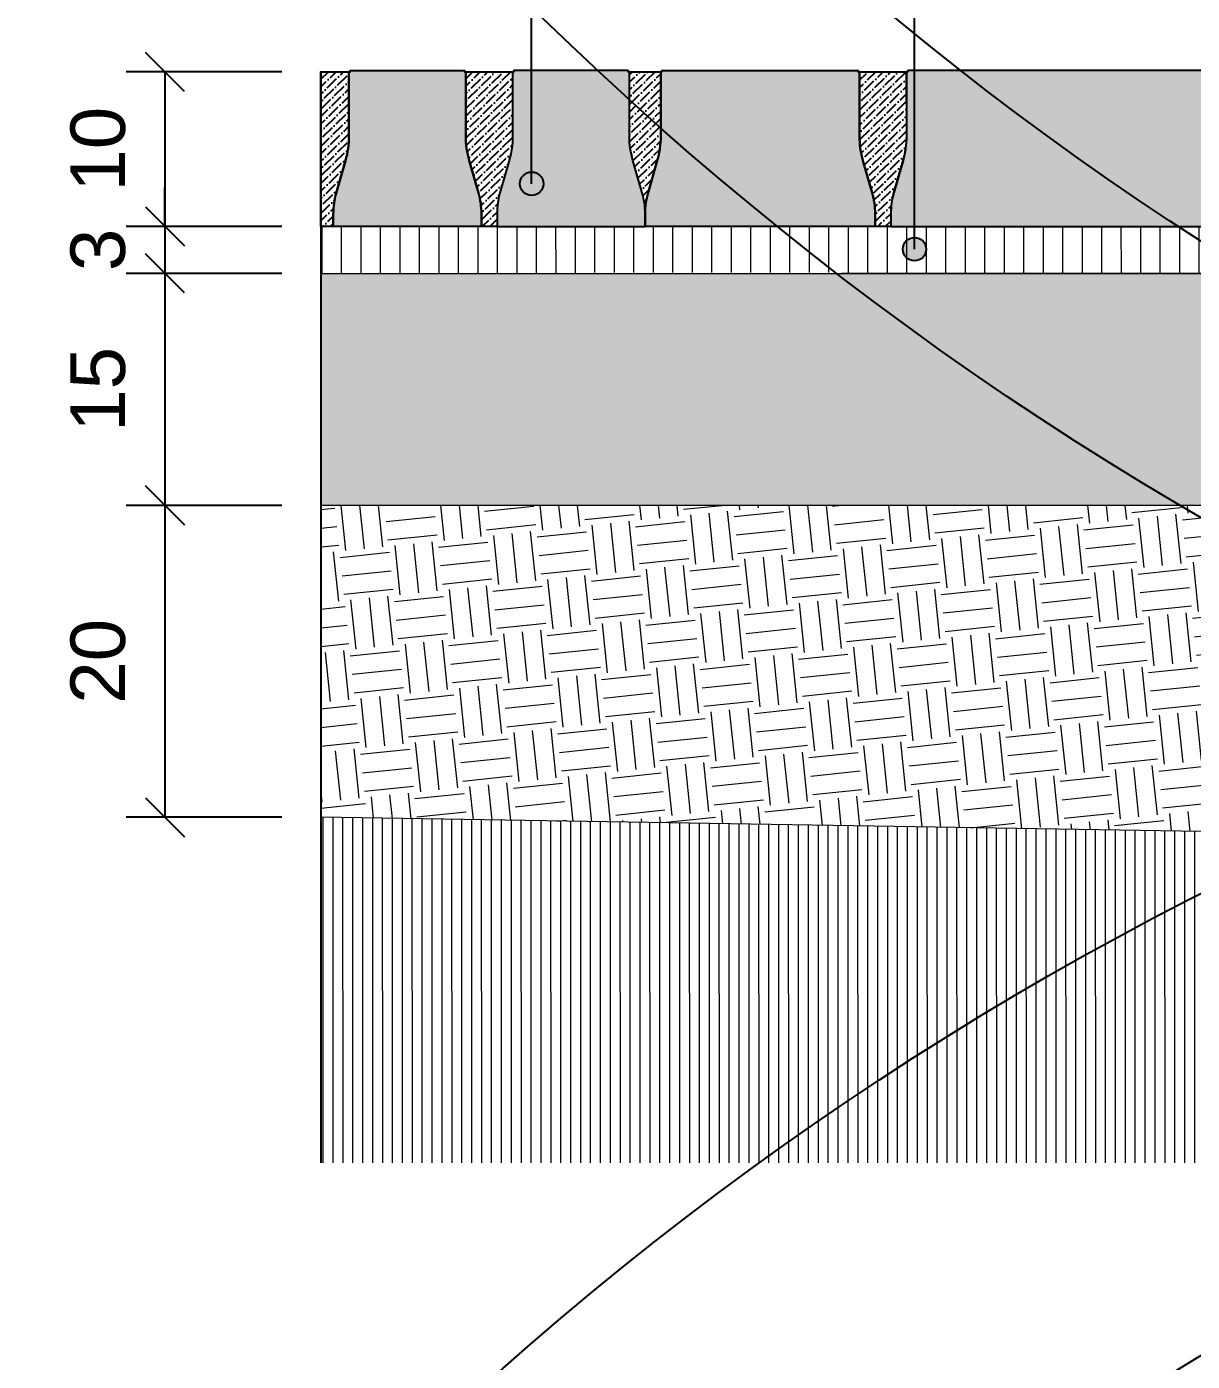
# Model space of a CAD drawing. Header units: metres. Extents: x -325 to 301, y -147 to 149.
# Drawn here: x 22.434 to 23.182, y 73.731 to 74.586 of the extents above; entities that cross this region are included whole.
import ezdxf

# ---------------------------------------------------------------- set-up
doc = ezdxf.new("R2010")
doc.units = ezdxf.units.M
doc.layers.get('Defpoints').update_dxf_attribs({"lineweight": 13})
for name, color, linetype, plot in [('-aux', 50, 'Continuous', False), ('-AUX-QAD', 5, 'Continuous', False), ('-AUX_MON', 3, 'Continuous', False)]:
    doc.layers.add(name, color=color, linetype=linetype, plot=plot)
doc.layers.add('0-TX-1_25', color=7, linetype='Continuous', true_color=0x3f4f7f)
doc.layers.add('EIT_3 TR sorra', color=7, linetype='Continuous', true_color=0xd8ceb0)
for name, color, linetype, lineweight, true_color in [('03-TR-Paviment_05_Open Joint Precast Pavements', 7, 'Continuous', 5, 0xb3b3b3), ('3-TR sorra granitica', 7, 'Continuous', 0, 0xf2dac9), ('3-TR tot_u', 7, 'Continuous', 5, 0x787878)]:
    doc.layers.add(name, color=color, linetype=linetype, lineweight=lineweight, true_color=true_color)
for name, color, linetype, lineweight in [('1-CM', 7, 'Continuous', 0), ('3-TR Seleccionat', 44, 'Continuous', 0), ('3-TR Tot-u', 37, 'Continuous', 0)]:
    doc.layers.add(name, color=color, linetype=linetype, lineweight=lineweight)
doc.layers.add('1-L- kodolé', color=7, linetype='Continuous')
doc.layers.add('1-SECCIÓ', color=1, linetype='Continuous')
doc.styles.get("Standard").update_dxf_attribs({"font": 'arial.ttf'})
doc.dimstyles.new('ISO-25', dxfattribs={"dimtxt": 0.1, "dimasz": 0.1, "dimexe": 0.1, "dimexo": 0.1, "dimgap": 0.1, "dimtad": 1, "dimdec": 0, "dimlfac": 100, "dimzin": 9, "dimtxsty": 'Standard', "dimblk": 'OBLIQUE', "dimcen": 0.1, "dimadec": 0, "dimazin": 0, "dimtfac": 1, "dimtdec": 0, "dimtmove": 0, "dimatfit": 3, "dimldrblk": 'OBLIQUE', "dimfxl": 1, "dimarcsym": 0})
pattern_1 = [(44.44704254352422, (-5.935007219321328, 4.234115083928074), (0.001874050511207277, 0.006619192748027979), [0.008532812500000068, -0.001706562500000014, 0, -0.001706562500000014])]

# ---------------------------------------------------------------- blocks, each defined once
blk = doc.blocks.new('_Oblique')
at = {"color": 0, "lineweight": -2}
blk.add_line((-0.499999999995058, -0.4999999998130015), (0.500000000028669, 0.500000000163238), dxfattribs=at)
blk = doc.blocks.new('*D1045')
at = {"layer": '0-TX-1_25', "color": 0, "lineweight": -2, "transparency": 16777216}
for p, q in [((22.59776220862793, 74.5573592074848), (22.49782049329675, 74.5573592074848)), ((22.52282049329675, 74.5573592074848), (22.52282049329675, 74.45830776484813)), ((22.59776220862793, 74.45830776484813), (22.49782049329675, 74.45830776484813))]:
    blk.add_line(p, q, dxfattribs=at)
at = {"layer": 'Defpoints', "color": 0, "transparency": 16777216}
for p in [(22.62276220862793, 74.5573592074848), (22.52282049329675, 74.45830776484813), (22.62276220862793, 74.45830776484813)]:
    blk.add_point(p, dxfattribs=at)
at = {"layer": '0-TX-1_25', "color": 0, "lineweight": -2, "transparency": 16777216, "xscale": 0.025, "yscale": 0.025, "zscale": 0.025}
for p, rotation in [((22.52282049329675, 74.5573592074848), 90), ((22.52282049329675, 74.45830776484813), 270)]:
    blk.add_blockref('_Oblique', p, dxfattribs=dict(at, rotation=rotation))
at = {"layer": '0-TX-1_25', "color": 0, "transparency": 16777216, "insert": (22.47995043872651, 74.50783348616645), "char_height": 0.035, "attachment_point": 5, "rotation": 90}
blk.add_mtext('10', dxfattribs=at)
blk = doc.blocks.new('*D1046')
at = {"layer": '0-TX-1_25', "color": 0, "lineweight": -2, "transparency": 16777216}
for p, q in [((22.52282049329639, 74.45830776484813), (22.52282049329639, 74.48330776484813)), ((22.59776220862793, 74.45830776484813), (22.49782049329639, 74.45830776484813)), ((22.52282049329639, 74.45830776484813), (22.52282049329639, 74.42823027369303)), ((22.59776220862793, 74.42823027369303), (22.49782049329639, 74.42823027369303)), ((22.52282049329639, 74.42823027369303), (22.52282049329639, 74.40323027369303))]:
    blk.add_line(p, q, dxfattribs=at)
at = {"layer": 'Defpoints', "color": 0, "transparency": 16777216}
for p in [(22.62276220862793, 74.45830776484813), (22.52282049329639, 74.42823027369303), (22.62276220862793, 74.42823027369303)]:
    blk.add_point(p, dxfattribs=at)
at = {"layer": '0-TX-1_25', "color": 0, "lineweight": -2, "transparency": 16777216, "xscale": 0.025, "yscale": 0.025, "zscale": 0.025}
for p, rotation in [((22.52282049329639, 74.45830776484813), 270), ((22.52282049329639, 74.42823027369303), 90)]:
    blk.add_blockref('_Oblique', p, dxfattribs=dict(at, rotation=rotation))
at = {"layer": '0-TX-1_25', "color": 0, "transparency": 16777216, "insert": (22.47993850148195, 74.44326901927056), "char_height": 0.035, "attachment_point": 5, "rotation": 90}
blk.add_mtext('3', dxfattribs=at)
blk = doc.blocks.new('POINT')
at = {"layer": '0-TX-1_25'}
h = blk.add_hatch(dxfattribs=at)
h.set_pattern_fill('ANGLE', color=256)
h.set_pattern_definition([(0, (-83.74681484067048, -12.72584030761209), (0, 6.985), [5.08, -1.905]), (90, (-83.74681484067048, -12.72584030761209), (-6.985, 4.277078946022131e-16), [5.08, -1.905])])
edge = h.paths.add_edge_path()
edge.add_arc((0, 0), 0.0075, 0, 360)
h = blk.add_hatch(color=256, dxfattribs=at)
h.dxf.hatch_style = 1
edge = h.paths.add_edge_path()
edge.add_arc((0, 0), 0.0075, 0, 360)
blk.add_circle((0, 0), 0.0075, dxfattribs=at)
blk = doc.blocks.new('*D1048')
at = {"layer": '0-TX-1_25', "color": 0, "lineweight": -2, "transparency": 16777216}
for p, q in [((22.59776220862793, 74.42823027369303), (22.49782049329652, 74.42823027369303)), ((22.52282049329652, 74.42823027369303), (22.52282049329652, 74.27944028396998)), ((22.59776220862793, 74.27944028396998), (22.49782049329652, 74.27944028396998))]:
    blk.add_line(p, q, dxfattribs=at)
at = {"layer": 'Defpoints', "color": 0, "transparency": 16777216}
for p in [(22.62276220862793, 74.42823027369303), (22.52282049329652, 74.27944028396998), (22.62276220862793, 74.27944028396998)]:
    blk.add_point(p, dxfattribs=at)
at = {"layer": '0-TX-1_25', "color": 0, "lineweight": -2, "transparency": 16777216, "xscale": 0.025, "yscale": 0.025, "zscale": 0.025}
for p, rotation in [((22.52282049329652, 74.42823027369303), 90), ((22.52282049329652, 74.27944028396998), 270)]:
    blk.add_blockref('_Oblique', p, dxfattribs=dict(at, rotation=rotation))
at = {"layer": '0-TX-1_25', "color": 0, "transparency": 16777216, "insert": (22.47995043872628, 74.3538352788315), "char_height": 0.035, "attachment_point": 5, "rotation": 90}
blk.add_mtext('15', dxfattribs=at)
blk = doc.blocks.new('*D1049')
at = {"layer": '0-TX-1_25', "color": 0, "lineweight": -2, "transparency": 16777216}
for p, q in [((22.59776220862793, 74.27944028396998), (22.49782049329653, 74.27944028396998)), ((22.52282049329653, 74.27944028396998), (22.52282049329653, 74.07944028396997)), ((22.59776220862793, 74.07944028396997), (22.49782049329653, 74.07944028396997))]:
    blk.add_line(p, q, dxfattribs=at)
at = {"layer": 'Defpoints', "color": 0, "transparency": 16777216}
for p in [(22.62276220862793, 74.27944028396998), (22.52282049329653, 74.07944028396997), (22.62276220862793, 74.07944028396997)]:
    blk.add_point(p, dxfattribs=at)
at = {"layer": '0-TX-1_25', "color": 0, "lineweight": -2, "transparency": 16777216, "xscale": 0.025, "yscale": 0.025, "zscale": 0.025}
for p, rotation in [((22.52282049329653, 74.27944028396998), 90), ((22.52282049329653, 74.07944028396997), 270)]:
    blk.add_blockref('_Oblique', p, dxfattribs=dict(at, rotation=rotation))
at = {"layer": '0-TX-1_25', "color": 0, "transparency": 16777216, "insert": (22.47995043872629, 74.17944028396997), "char_height": 0.035, "attachment_point": 5, "rotation": 90}
blk.add_mtext('20', dxfattribs=at)

msp = doc.modelspace()

# ---------------------------------------------------------------- hatches: boundary and pattern name
at = {"layer": '03-TR-Paviment_05_Open Joint Precast Pavements'}
h = msp.add_hatch(color=256, dxfattribs=at)
h.dxf.hatch_style = 1
edge = h.paths.add_edge_path()
edge.add_line((22.63075159617563, 74.45820530148093), (22.63074952203579, 74.46640108283312))
edge.add_arc((22.67916707666782, 74.46641333466235), 0.04841755618217186, 164.0154792946218, 180.014498421011, ccw=False)
edge.add_line((22.63262153066454, 74.47974644734879), (22.63856292381995, 74.50048768592619))
edge.add_arc((22.58362776542117, 74.51622403149831), 0.05714459029745506, 344.0154764084515, 360.0144955347339)
edge.add_line((22.64077235388982, 74.5162384887828), (22.64076194848568, 74.55736376172975))
edge.add_line((22.64076194848568, 74.55736376172975), (22.6415591545302, 74.55736396436797))
edge.add_line((22.6415591545302, 74.55736396436797), (22.64155894003291, 74.55820804108221))
edge.add_line((22.64155894003291, 74.55820804108221), (22.7148567330609, 74.55822658575813))
edge.add_line((22.7148567330609, 74.55822658575813), (22.71485694476459, 74.55738250764621))
edge.add_line((22.71485694476459, 74.55738250764621), (22.71565415034276, 74.55738271307827))
edge.add_line((22.71565415034276, 74.55738271307827), (22.71566455528195, 74.51625743733725))
edge.add_arc((22.77280914209317, 74.51627189742022), 0.05714458864074345, 180.0144983410451, 196.013517467327)
edge.add_line((22.71788195551845, 74.50050775501077), (22.72383384323065, 74.47976952237916))
edge.add_arc((22.6772950497354, 74.46641286106109), 0.04841755571648563, 0.014491300316819888, 16.01351042670592, ccw=False)
edge.add_line((22.72571260390328, 74.46642510687289), (22.72571467757665, 74.45822932878022))
edge.add_line((22.72571467757665, 74.45822932878022), (22.63075159617563, 74.45820530148093))
h = msp.add_hatch(color=256, dxfattribs=at)
h.dxf.hatch_style = 1
edge = h.paths.add_edge_path()
edge.add_line((22.83067775983105, 74.45825588625239), (22.83067568615721, 74.46645166620769))
edge.add_arc((22.78225812797832, 74.46643941589014), 0.04841755972864095, 0.01449663107597601, 16.01351575746422)
edge.add_line((22.82879692408734, 74.47979608264495), (22.82284503730745, 74.50053431155149))
edge.add_arc((22.87777222742887, 74.5162984527709), 0.05714459172152886, 180.0144962131547, 196.0135153394374, ccw=False)
edge.add_line((22.82062763753632, 74.51628399480941), (22.82061723120074, 74.55740926822176))
edge.add_line((22.82061723120074, 74.55740926822176), (22.81982002655297, 74.55740906651522))
edge.add_line((22.81982002655297, 74.55740906651522), (22.81981981252157, 74.55825314229826))
edge.add_line((22.81981981252157, 74.55825314229826), (22.74652202089055, 74.55823459762269))
edge.add_line((22.74652202089055, 74.55823459762269), (22.74652223445665, 74.55739052044257))
edge.add_line((22.74652223445665, 74.55739052044257), (22.74572502934251, 74.55739032152987))
edge.add_line((22.74572502934251, 74.55739032152987), (22.74573543428168, 74.51626504578884))
edge.add_arc((22.68859085101644, 74.51625058754733), 0.05714458509429633, -15.984522630680374, 0.01449649560169064, ccw=False)
edge.add_line((22.74352600467714, 74.50051424432932), (22.73758461245423, 74.47977300109555))
edge.add_arc((22.78413015656829, 74.46643988698457), 0.04841755475827245, 164.0154770583981, 180.0144961847867)
edge.add_line((22.73571260335967, 74.46642763704541), (22.73571467796437, 74.458231858953))
edge.add_line((22.73571467796437, 74.458231858953), (22.83067775983105, 74.45825588625239))
h = msp.add_hatch(color=256, dxfattribs=at)
h.dxf.hatch_style = 1
edge = h.paths.add_edge_path()
edge.add_line((22.83067775983071, 74.45825588764937), (22.83067568615721, 74.46645166620769))
edge.add_arc((22.87909323794233, 74.46646391425695), 0.04841755333429823, 164.0154748223752, 180.014493948764, ccw=False)
edge.add_line((22.83254769571752, 74.47979702979228), (22.83848908747561, 74.50053826976631))
edge.add_arc((22.78355392506587, 74.51627461083272), 0.0571445929125616, 344.0154818588612, 360.0145009851438)
edge.add_line((22.84069851614825, 74.5162890735539), (22.8406881098129, 74.55741434603496))
edge.add_line((22.8406881098129, 74.55741434603496), (22.84148531725452, 74.55741454820786))
edge.add_line((22.84148531725452, 74.55741454820786), (22.84148510322275, 74.55825862538786))
edge.add_line((22.84148510322275, 74.55825862538786), (22.9673109709082, 74.55829046336763))
edge.add_line((22.9673109709082, 74.55829046336763), (22.96731118307778, 74.55744638432449))
edge.add_line((22.96731118307778, 74.55744638432449), (22.96810838912137, 74.557446590688))
edge.add_line((22.96810838912137, 74.557446590688), (22.96811879452612, 74.51632131541274))
edge.add_arc((23.02526338156963, 74.51633577715262), 0.05714458887344271, 180.0145000022703, 196.0135191285529)
edge.add_line((22.9703361952283, 74.50057163308642), (22.9762880815436, 74.47983339998878))
edge.add_arc((22.92974928921459, 74.46647673038701), 0.04841755688067414, 0.014501103312795749, 16.013520229701783, ccw=False)
edge.add_line((22.97816684454456, 74.46648898448309), (22.97816891775238, 74.45829320592465))
edge.add_line((22.97816891775238, 74.45829320592465), (22.83067775983071, 74.45825588764937))
h = msp.add_hatch(color=256, dxfattribs=at)
h.dxf.hatch_style = 1
edge = h.paths.add_edge_path()
edge.add_line((23.20947652866789, 74.45835173307242), (23.20947445592572, 74.46654751163096))
edge.add_arc((23.16105689940373, 74.46653526108109), 0.04841755807179939, 0.01449690649094548, 16.01351603287971)
edge.add_line((23.20759569385599, 74.47989192760255), (23.2016438061445, 74.5006301574402))
edge.add_arc((23.25657099768928, 74.51639430054945), 0.05714459361099046, 180.0144976407836, 196.0135167670652, ccw=False)
edge.add_line((23.19942640590763, 74.51637984116363), (23.19941600050349, 74.55750511411058))
edge.add_line((23.19941600050349, 74.55750511411058), (23.19861879539006, 74.55750491240393))
edge.add_line((23.19861879539006, 74.55750491240393), (23.19861858182432, 74.55834898818708))
edge.add_line((23.19861858182432, 74.55834898818708), (22.99904713890253, 74.55829849409743))
edge.add_line((22.99904713890253, 74.55829849409743), (22.99904735246864, 74.5574544169173))
edge.add_line((22.99904735246864, 74.5574544169173), (22.99825014688861, 74.55745421893582))
edge.add_line((22.99825014688861, 74.55745421893582), (22.99826055275901, 74.51632894366067))
edge.add_arc((22.9411159633334, 74.51631448117271), 0.05714459125573003, -15.984518374564516, 0.014500751718571792, ccw=False)
edge.add_line((22.99605112408625, 74.50057814033875), (22.99010973186331, 74.47983689710496))
edge.add_arc((23.03665527432049, 74.46650378322641), 0.04841755310144113, 164.0154767828823, 180.0144959092707)
edge.add_line((22.98823772276864, 74.4664915335205), (22.98823979644203, 74.45829575542784))
edge.add_line((22.98823979644203, 74.45829575542784), (23.20947652866789, 74.45835173307242))
at = {"layer": '3-TR Seleccionat'}
h = msp.add_hatch(dxfattribs=at)
h.set_pattern_fill('ANSI31', color=256, scale=0.002, angle=225, style=0)
h.set_pattern_definition([(270, (441100.6537543015, -650762.509322807), (-0.00635, -1.734723475976807e-18), [])])
h.paths.add_polyline_path([(22.62276220862792, 74.07944028396994), (22.62276220872653, 73.85789416376647), (25.61278950748455, 73.85789416330081), (25.6108099875272, 74.05711054919178), (24.5526771225687, 74.05711054919186), (23.99621601908467, 74.05711054919186)])
at = {"layer": '3-TR sorra granitica'}
h = msp.add_hatch(dxfattribs=at)
h.set_pattern_fill('LINE', color=256, scale=0.09999999999999998, angle=54.36802460532453, style=0)
h.set_pattern_definition([(90.01449684407234, (47.98336205711806, 282.620275183946), (-0.0124999995998879, -3.162720719002675e-06), [])])
h.paths.add_polyline_path([(23.91425858632407, 74.45826894062628), (23.9136811135776, 74.42903849676753), (23.91616556630822, 74.429039330459), (23.91614540492532, 74.458268846135)])
h.paths.add_polyline_path([(23.89254632929807, 74.4290314047068), (23.9138368723962, 74.45826896174556), (22.62080587424492, 74.45833371632396), (22.62021854698709, 74.42860445803143)])
at = {"layer": '3-TR Tot-u'}
h = msp.add_hatch(dxfattribs=at)
h.set_pattern_fill('EARTH', color=256, scale=0.005, angle=-84.07414778341365)
h.set_pattern_definition([(275.9258522165863, (-39.90348742299227, -5.3074278482663), (0.03485825126725671, -0.02830242601949161), [0.03175, -0.03175]), (275.9258522165863, (-39.891644796001, -5.306198631032345), (0.03485825126725671, -0.02830242601949161), [0.03175, -0.03175]), (275.9258522165863, (-39.87980216900974, -5.304969413798389), (0.03485825126725671, -0.02830242601949161), [0.03175, -0.03175]), (5.925852216586344, (-39.87544488760133, -5.308507217050831), (0.02830242601949161, 0.03485825126725671), [0.03174999999999996, -0.03174999999999996]), (5.925852216586344, (-39.87421567036738, -5.320349844042084), (0.02830242601949161, 0.03485825126725671), [0.03174999999999996, -0.03174999999999996]), (5.925852216586344, (-39.87298645313342, -5.332192471033352), (0.02830242601949161, 0.03485825126725671), [0.03174999999999996, -0.03174999999999996])])
h.paths.add_polyline_path([(23.92292571589975, 74.27944028396995), (22.62276220862792, 74.27944028396995), (22.62276220862792, 74.07944028396994), (23.97872691845787, 74.05711054919186)])
at = {"layer": '3-TR tot_u'}
h = msp.add_hatch(dxfattribs=at)
h.set_pattern_fill('AR-CONC', color=256, scale=0.0002499999999999997, angle=92.9928143935928)
h.set_pattern_definition([(142.9928143935928, (-39.90348742299227, -5.3074278482663), (0.00160133854976033, 0.04569209416202706), [0.004762499999999995, -0.05238749999999995]), (87.99281439359284, (-39.90348742299227, -5.3074278482663), (-0.04723904418761809, -0.01129264178091974), [0.003809999999999996, -0.04191014604249996]), (193.4442590935928, (-39.90335397838263, -5.303620185970956), (-0.04563770368725484, 0.03439945236275431), [0.004047502199999991, -0.04452256114999991]), (139.1770143935928, (-39.91617010134141, -5.308090924349528), (0.00695793884922797, 0.0682260934048176), [0.007143749999999992, -0.07858124999999991]), (189.6283720035927, (-39.91559027966457, -5.302405421934239), (-0.06487092434638955, 0.05604051034146583), [0.006071255784999993, -0.06678390203999993]), (84.17696556359282, (-39.91617010134141, -5.308090924349528), (-0.06487092434352237, 0.05604051034498883), [0.005714991767499994, -0.06286493297999993]), (113.9928143935928, (-39.91333096979574, -5.30158381615415), (0.02355245547627941, 0.03918673552424966), [0.004762499999999994, -0.05238749999999994]), (58.99281439359278, (-39.91333096979574, -5.30158381615415), (-0.04679086962607495, 0.01302528763197387), [0.003809999999999996, -0.04190999999999995]), (164.4442593935928, (-39.91136826515989, -5.298318254861229), (-0.02323841438272714, 0.05221202305941412), [0.004047502199999996, -0.04452248439999995]), (130.4928143935928, (-39.90348742299227, -5.3074278482663), (-0.02115024290892982, -0.0003325720948346777), [0, -0.04140199999999996, 0, -0.04254499999999996, 0, -0.04206874999999995]), (100.4928143935928, (-39.90348742299227, -5.3074278482663), (-0.02588315998721204, 0.01537450676871891), [0, -0.02425699999999997, 0, -0.04044949999999996, 0, -0.01603374999999999]), (60.4928143935928, (-39.90274809315947, -5.321569034625597), (-0.0003395878614522781, 0.03392619092123889), [0, -0.01587499999999998, 0, -0.04952999999999995, 0, -0.06572249999999992]), (50.49281439359279, (-39.90241655511786, -5.327910373800165), (-0.008281435526141462, 0.03664990282591291), [0, -0.02063749999999996, 0, -0.03289299999999992, 0, -0.04667249999999991])])
h.paths.add_polyline_path([(23.9161682007313, 74.35477605320347), (23.91319002858355, 74.3547751466785), (23.91555746559088, 74.42798298471348), (23.91366026761322, 74.42798331832803)], flags=16)
h.paths.add_polyline_path([(23.85813318270796, 74.27944028396995), (23.92292571589975, 74.27944028396995), (23.91329126624596, 74.42903745888042), (22.63865145818968, 74.42820752343896), (22.62276220862792, 74.42820291546236), (22.62276220862792, 74.27944028396995), (23.8468044372938, 74.27944028396995)])
at = {"layer": 'EIT_3 TR sorra'}
h = msp.add_hatch(dxfattribs=at)
h.set_pattern_fill('ANSI36', color=256, scale=0.00107500000000001, angle=-0.5529574564757708, style=0, double=1)
h.set_pattern_definition(pattern_1)
edge = h.paths.add_edge_path()
edge.add_line((22.63075159706118, 74.45820180157081), (22.62276220862792, 74.4583077648481))
edge.add_line((22.62276220862792, 74.4583077648481), (22.62276220862792, 74.47138342017864))
edge.add_line((22.62276220862792, 74.47138342017864), (22.62276220862792, 74.55735920748477))
edge.add_line((22.62276220862792, 74.55735920748477), (22.64076194755432, 74.55736376172952))
edge.add_line((22.64076194755432, 74.55736376172952), (22.6407723538443, 74.51623498794112))
edge.add_arc((22.58362777034596, 74.51622053135642), 0.05714458532697426, -15.98452429196692, 0.01449483434390686, ccw=False)
edge.add_line((22.63856292377406, 74.5004841864815), (22.63262153155102, 74.47974294371338))
edge.add_arc((22.67916706903826, 74.46640983053199), 0.04841754813168304, 164.0154759564091, 180.0144950826216)
edge.add_line((22.630749522456, 74.46639758152588), (22.63075159706118, 74.45820180157081))
edge.add_line((22.63075159706118, 74.45820180157081), (22.62276220862792, 74.4583077648481))
h = msp.add_hatch(dxfattribs=at)
h.set_pattern_fill('ANSI36', color=256, scale=0.00107500000000001, angle=-0.5529574564757708, style=0, double=1)
h.set_pattern_definition(pattern_1)
edge = h.paths.add_edge_path()
edge.add_line((22.73571467978111, 74.45822835950875), (22.72571468218759, 74.45822582840539))
edge.add_line((22.72571468218759, 74.45822582840539), (22.725712607117, 74.46642160742903))
edge.add_arc((22.67729505271592, 74.46640935996027), 0.04841755595011386, 0.0144932610368807, 16.01351238714829)
edge.add_line((22.72383384597872, 74.47976602293517), (22.71788195966364, 74.50050425510149))
edge.add_arc((22.77280914812837, 74.51626839608761), 0.05714459006476816, 180.0144964466227, 196.0135155728417, ccw=False)
edge.add_line((22.71566455989264, 74.5162539378937), (22.7156541531366, 74.55738271354463))
edge.add_line((22.7156541531366, 74.55738271354463), (22.74572503073961, 74.55739032106455))
edge.add_line((22.74572503073961, 74.55739032106455), (22.74573543656436, 74.5162615454134))
edge.add_arc((22.68859084501561, 74.51624708600569), 0.05714459337809836, -15.984521463526278, 0.014497662785174725, ccw=False)
edge.add_line((22.74352600696038, 74.50051074162558), (22.73758461473686, 74.47976950072012))
edge.add_arc((22.78413015388099, 74.46643638730635), 0.04841754978850944, 164.0154762319758, 180.0144953581881)
edge.add_line((22.73571260564196, 74.46642413806696), (22.73571467978111, 74.45822835950875))
edge.add_line((22.73571467978111, 74.45822835950875), (22.72571468218759, 74.45822582840539))
h = msp.add_hatch(dxfattribs=at)
h.set_pattern_fill('ANSI36', color=256, scale=0.00107500000000001, angle=-0.5529574564757708, style=0, double=1)
h.set_pattern_definition(pattern_1)
edge = h.paths.add_edge_path()
edge.add_line((22.83067776211239, 74.45825239099922), (22.83067568750769, 74.46644816909168))
edge.add_arc((22.78225813665266, 74.46643592281491), 0.04841755240376368, 0.01449185153293792, 16.01351097764491)
edge.add_line((22.8287969268353, 74.47979258366662), (22.82284504005432, 74.50053081676413))
edge.add_arc((22.87777222851911, 74.5162949577502), 0.05714459006481445, 180.0144964465657, 196.0135155727839, ccw=False)
edge.add_line((22.82062764028333, 74.51628049955634), (22.82061723446014, 74.55740926915391))
edge.add_line((22.82061723446014, 74.55740926915391), (22.84068811353832, 74.55741434557024))
edge.add_line((22.84068811353832, 74.55741434557024), (22.84069851749851, 74.51628557736919))
edge.add_arc((22.783553926183, 74.51627111630471), 0.0571445931452784, -15.984519802310615, 0.014499324000212255, ccw=False)
edge.add_line((22.83848908836021, 74.50053477358148), (22.83254769567151, 74.47979353081325))
edge.add_arc((22.87909323007745, 74.46646041975356), 0.04841754458525353, 164.0154773659679, 180.0144964921807)
edge.add_line((22.83067568704192, 74.46644816955721), (22.83067776164683, 74.45825239053345))
h = msp.add_hatch(dxfattribs=at)
h.set_pattern_fill('ANSI36', color=256, scale=0.00107500000000001, angle=-0.5529574564757708, style=0, double=1)
h.set_pattern_definition(pattern_1)
edge = h.paths.add_edge_path()
edge.add_line((22.98816891855726, 74.45829224689739), (22.97816892003206, 74.45828971719075))
edge.add_line((22.97816892003206, 74.45828971719075), (22.97816684589317, 74.46648549481763))
edge.add_arc((22.9297492943408, 74.46647324357032), 0.04841755310235842, 0.01449773330740928, 16.01351685941928)
edge.add_line((22.97628808382377, 74.47982990939225), (22.97033619657678, 74.50056814388661))
edge.add_arc((23.02526338219471, 74.51633228109273), 0.05714458628565978, 180.014493591094, 196.013512717313, ccw=False)
edge.add_line((22.96811879773736, 74.51631782574776), (22.9681083909839, 74.55744659115413))
edge.add_line((22.9681083909839, 74.55744659115413), (22.99817926812123, 74.55745419867394))
edge.add_line((22.99817926812123, 74.55745419867394), (22.99818967440893, 74.51632543373313))
edge.add_arc((22.94104508594029, 74.51631097644861), 0.05714459029745443, -15.984523591548509, 0.014495534762374973, ccw=False)
edge.add_line((22.99598024433907, 74.50057463087649), (22.99003885304737, 74.47983338810863))
edge.add_arc((23.03658439195901, 74.46650027303792), 0.04841755002128667, 164.0154742712665, 180.0144933974795)
edge.add_line((22.98816684348678, 74.46648802545536), (22.98816891855726, 74.45829224689739))
edge.add_line((22.98816891855726, 74.45829224689739), (22.97816892003206, 74.45828971719075))

# ---------------------------------------------------------------- linework, layer by layer
at = {"layer": '-aux'}
for points in [[(22.63075159706118, 74.45820180157081), (22.62276220862792, 74.4583077648481), (22.62276220862792, 74.47138342017864), (22.62276220862792, 74.55735920748477), (22.64076194755432, 74.55736376172952), (22.6407723538443, 74.51623498794112, -0.0699225111484148), (22.63856292377406, 74.5004841864815), (22.63262153155102, 74.47974294371338, 0.06992251114798485), (22.630749522456, 74.46639758152588), (22.63075159706118, 74.45820180157081), (22.62276220862792, 74.4583077648481)], [(22.73571467978111, 74.45822835950875), (22.72571468218759, 74.45822582840539), (22.725712607117, 74.46642160742903, 0.06992251114754273), (22.72383384597872, 74.47976602293517), (22.71788195966364, 74.50050425510149, -0.06992251114800961), (22.71566455989264, 74.5162539378937), (22.7156541531366, 74.55738271354463), (22.74572503073961, 74.55739032106455), (22.74573543656436, 74.5162615454134, -0.0699225111484148), (22.74352600696038, 74.50051074162558), (22.73758461473686, 74.47976950072012, 0.06992251114798485), (22.73571260564196, 74.46642413806696), (22.73571467978111, 74.45822835950875), (22.72571468218759, 74.45822582840539)], [(22.83067776164683, 74.45825239053345), (22.83067776211239, 74.45825239099922), (22.83067568750769, 74.46644816909168, 0.06992251114754273), (22.8287969268353, 74.47979258366662), (22.82284504005432, 74.50053081676413, -0.06992251114800961), (22.82062764028333, 74.51628049955634), (22.82061723446014, 74.55740926915391), (22.84068811353832, 74.55741434557024), (22.84069851749851, 74.51628557736919, -0.0699225111484148), (22.83848908836021, 74.50053477358148), (22.83254769567151, 74.47979353081325, 0.06992251114798485), (22.83067568704192, 74.46644816955721), (22.83067776164683, 74.45825239053345), (22.83067776211239, 74.45825239099922)], [(22.98816891855726, 74.45829224689739), (22.97816892003206, 74.45828971719075), (22.97816684589317, 74.46648549481763, 0.06992251114754273), (22.97628808382377, 74.47982990939225), (22.97033619657678, 74.50056814388661, -0.06992251114800961), (22.96811879773736, 74.51631782574776), (22.9681083909839, 74.55744659115413), (22.99817926812123, 74.55745419867394), (22.99818967440893, 74.51632543373313, -0.0699225111484148), (22.99598024433907, 74.50057463087649), (22.99003885304737, 74.47983338810863, 0.06992251114798485), (22.98816684348678, 74.46648802545536), (22.98816891855726, 74.45829224689739), (22.97816892003206, 74.45828971719075)]]:
    msp.add_lwpolyline(points, format="xyb", dxfattribs=at)
at = {"layer": '-AUX-QAD'}
for radius in [2.109403121419127, 1.850016624575991]:
    msp.add_circle((24.13918609980244, 72.14775202628806), radius, dxfattribs=at)
at = {"layer": '-AUX_MON'}
for centre, radius in [((19.91883515369868, 76.45016396264691), 2.605396921805838), ((24.25637928558862, 76.12038588246159), 2.135556700202495), ((24.25637928558862, 76.12038588246159), 1.984048339776649)]:
    msp.add_circle(centre, radius, dxfattribs=at)
at = {"layer": '0-TX-1_25'}
for points in [[(22.75792771600482, 74.48567467723312), (22.75792771600482, 74.91062239953945)], [(23.00341939060951, 74.44375248769032), (23.00341939060951, 74.91062239953945)]]:
    msp.add_lwpolyline(points, dxfattribs=at)
at = {"layer": '1-CM'}
for p, q in [((22.62276220862792, 74.428230273693), (23.84207328713597, 74.428230273693)), ((23.92292571589975, 74.27944028396995), (22.62276220862792, 74.27944028396995)), ((23.99621601908467, 74.05711054919186), (22.62276220862792, 74.07944028396994))]:
    msp.add_line(p, q, dxfattribs=at)
for points in [[(23.9104169661837, 74.42903558730184), (23.91616556630822, 74.429039330459), (23.91614540492532, 74.458268846135), (22.62276220862792, 74.4583077648481), (22.62276220862792, 74.47138342017864), (22.62276220862792, 74.47138342017864)], [(22.63865147174934, 74.42820748689051), (23.9104169661837, 74.42903558730184)]]:
    msp.add_lwpolyline(points, dxfattribs=at)
at = {"layer": '1-L- kodolé'}
for points in [[(22.63075159617563, 74.45820530148093), (22.63074952203579, 74.46640108283312, -0.06992251114875708), (22.63262153066454, 74.47974644734879), (22.63856292381995, 74.50048768592619, 0.0699225111482901), (22.64077235388982, 74.5162384887828), (22.64076194848568, 74.55736376172975), (22.6415591545302, 74.55736396436797), (22.64155894003291, 74.55820804108221), (22.7148567330609, 74.55822658575813), (22.71485694476459, 74.55738250764621), (22.71565415034276, 74.55738271307827), (22.71566455528195, 74.51625743733725, 0.0699225111482901), (22.71788195551845, 74.50050775501077), (22.72383384323065, 74.47976952237916, -0.06992251114875708), (22.72571260390328, 74.46642510687289), (22.72571467757665, 74.45822932878022)], [(22.83067775983105, 74.45825588625239), (22.83067568615721, 74.46645166620769, 0.06992251114875708), (22.82879692408734, 74.47979608264495), (22.82284503730745, 74.50053431155149, -0.0699225111482901), (22.82062763753632, 74.51628399480941), (22.82061723120074, 74.55740926822176), (22.81982002655297, 74.55740906651522), (22.81981981252157, 74.55825314229826), (22.74652202089055, 74.55823459762269), (22.74652223445665, 74.55739052044257), (22.74572502934251, 74.55739032152987), (22.74573543428168, 74.51626504578884, -0.0699225111482901), (22.74352600467714, 74.50051424432932), (22.73758461245423, 74.47977300109555, 0.06992251114875708), (22.73571260335967, 74.46642763704541), (22.73571467796437, 74.458231858953)], [(22.83067775983071, 74.45825588764937), (22.83067568615721, 74.46645166620769, -0.06992251114875708), (22.83254769571752, 74.47979702979228), (22.83848908747561, 74.50053826976631, 0.0699225111482901), (22.84069851614825, 74.5162890735539), (22.8406881098129, 74.55741434603496), (22.84148531725452, 74.55741454820786), (22.84148510322275, 74.55825862538786), (22.9673109709082, 74.55829046336763), (22.96731118307778, 74.55744638432449), (22.96810838912137, 74.557446590688), (22.96811879452612, 74.51632131541274, 0.0699225111482901), (22.9703361952283, 74.50057163308642), (22.9762880815436, 74.47983339998878, -0.06992251114875708), (22.97816684454456, 74.46648898448309), (22.97816891775238, 74.45829320592465)], [(23.20947652866789, 74.45835173307242), (23.20947445592572, 74.46654751163096, 0.06992251114875708), (23.20759569385599, 74.47989192760255), (23.2016438061445, 74.5006301574402, -0.0699225111482901), (23.19942640590763, 74.51637984116363), (23.19941600050349, 74.55750511411058), (23.19861879539006, 74.55750491240393), (23.19861858182432, 74.55834898818708), (22.99904713890253, 74.55829849409743), (22.99904735246864, 74.5574544169173), (22.99825014688861, 74.55745421893582), (22.99826055275901, 74.51632894366067, -0.0699225111482901), (22.99605112408625, 74.50057814033875), (22.99010973186331, 74.47983689710496, 0.06992251114875708), (22.98823772276864, 74.4664915335205), (22.98823979644203, 74.45829575542784)]]:
    msp.add_lwpolyline(points, format="xyb", close=True, dxfattribs=at)
at = {"layer": '1-SECCIÓ'}
for points in [[(22.62276220862792, 74.55789416353365), (22.62276220862792, 73.85789416353364)], [(22.62276220862792, 74.55735920748477), (22.62276220862792, 73.95463363909175)]]:
    msp.add_lwpolyline(points, dxfattribs=at)

# ---------------------------------------------------------------- block references
at = {"layer": '0-TX-1_25', "rotation": 358.8682194563586}
for p in [(22.75792771600482, 74.48567467723312), (23.00341939060951, 74.44375248769032)]:
    msp.add_blockref('POINT', p, dxfattribs=at)

# ---------------------------------------------------------------- dimensions: what is measured, and where the dimension line sits
at = {"layer": '0-TX-1_25'}
dim = msp.add_linear_dim(base=(22.52282049329675, 74.45830776484813), p1=(22.62276220862792, 74.55735920748477), p2=(22.62276220862792, 74.4583077648481), angle=90, dimstyle='ISO-25', override={"dimtxt": 0.035, "dimasz": 0.025, "dimexe": 0.025, "dimexo": 0.025, "dimgap": 0.025, "dimblk1": 'Oblique', "dimblk2": 'Oblique', "dimsah": 1, "dimfxl": 0.1, "dimfxlon": 1, "dimarcsym": 1}, dxfattribs=at)
dim.commit()
dim.dimension.update_dxf_attribs({"geometry": '*D1045', "text_midpoint": (22.47995043872651, 74.50783348616645)})
dim = msp.add_linear_dim(base=(22.52282049329639, 74.42823027369303), p1=(22.62276220862792, 74.4583077648481), p2=(22.62276220862792, 74.428230273693), angle=90, dimstyle='ISO-25', override={"dimtxt": 0.035, "dimasz": 0.025, "dimexe": 0.025, "dimexo": 0.025, "dimgap": 0.025, "dimblk1": 'Oblique', "dimblk2": 'Oblique', "dimsah": 1, "dimfxl": 0.1, "dimfxlon": 1, "dimarcsym": 1}, dxfattribs=at)
dim.commit()
dim.dimension.update_dxf_attribs({"geometry": '*D1046', "text_midpoint": (22.52282049329641, 74.44326901927056), "dimtype": 160})
for p1, p2, distance, picture, middle in [((22.62276220862792, 74.428230273693), (22.62276220862792, 74.27944028396995), -0.09994171533139706, '*D1048', (22.47995043872628, 74.3538352788315)), ((22.62276220862792, 74.27944028396995), (22.62276220862792, 74.07944028396994), -0.09994171533138996, '*D1049', (22.47995043872629, 74.17944028396997))]:
    dim = msp.add_aligned_dim(p1=p1, p2=p2, distance=distance, dimstyle='ISO-25', override={"dimtxt": 0.035, "dimasz": 0.025, "dimexe": 0.025, "dimexo": 0.025, "dimgap": 0.025, "dimblk1": 'Oblique', "dimblk2": 'Oblique', "dimsah": 1, "dimfxl": 0.1, "dimfxlon": 1, "dimarcsym": 1}, dxfattribs=at)
    dim.commit()
    dim.dimension.update_dxf_attribs({"geometry": picture, "text_midpoint": middle})

doc.saveas('drawing.dxf')
